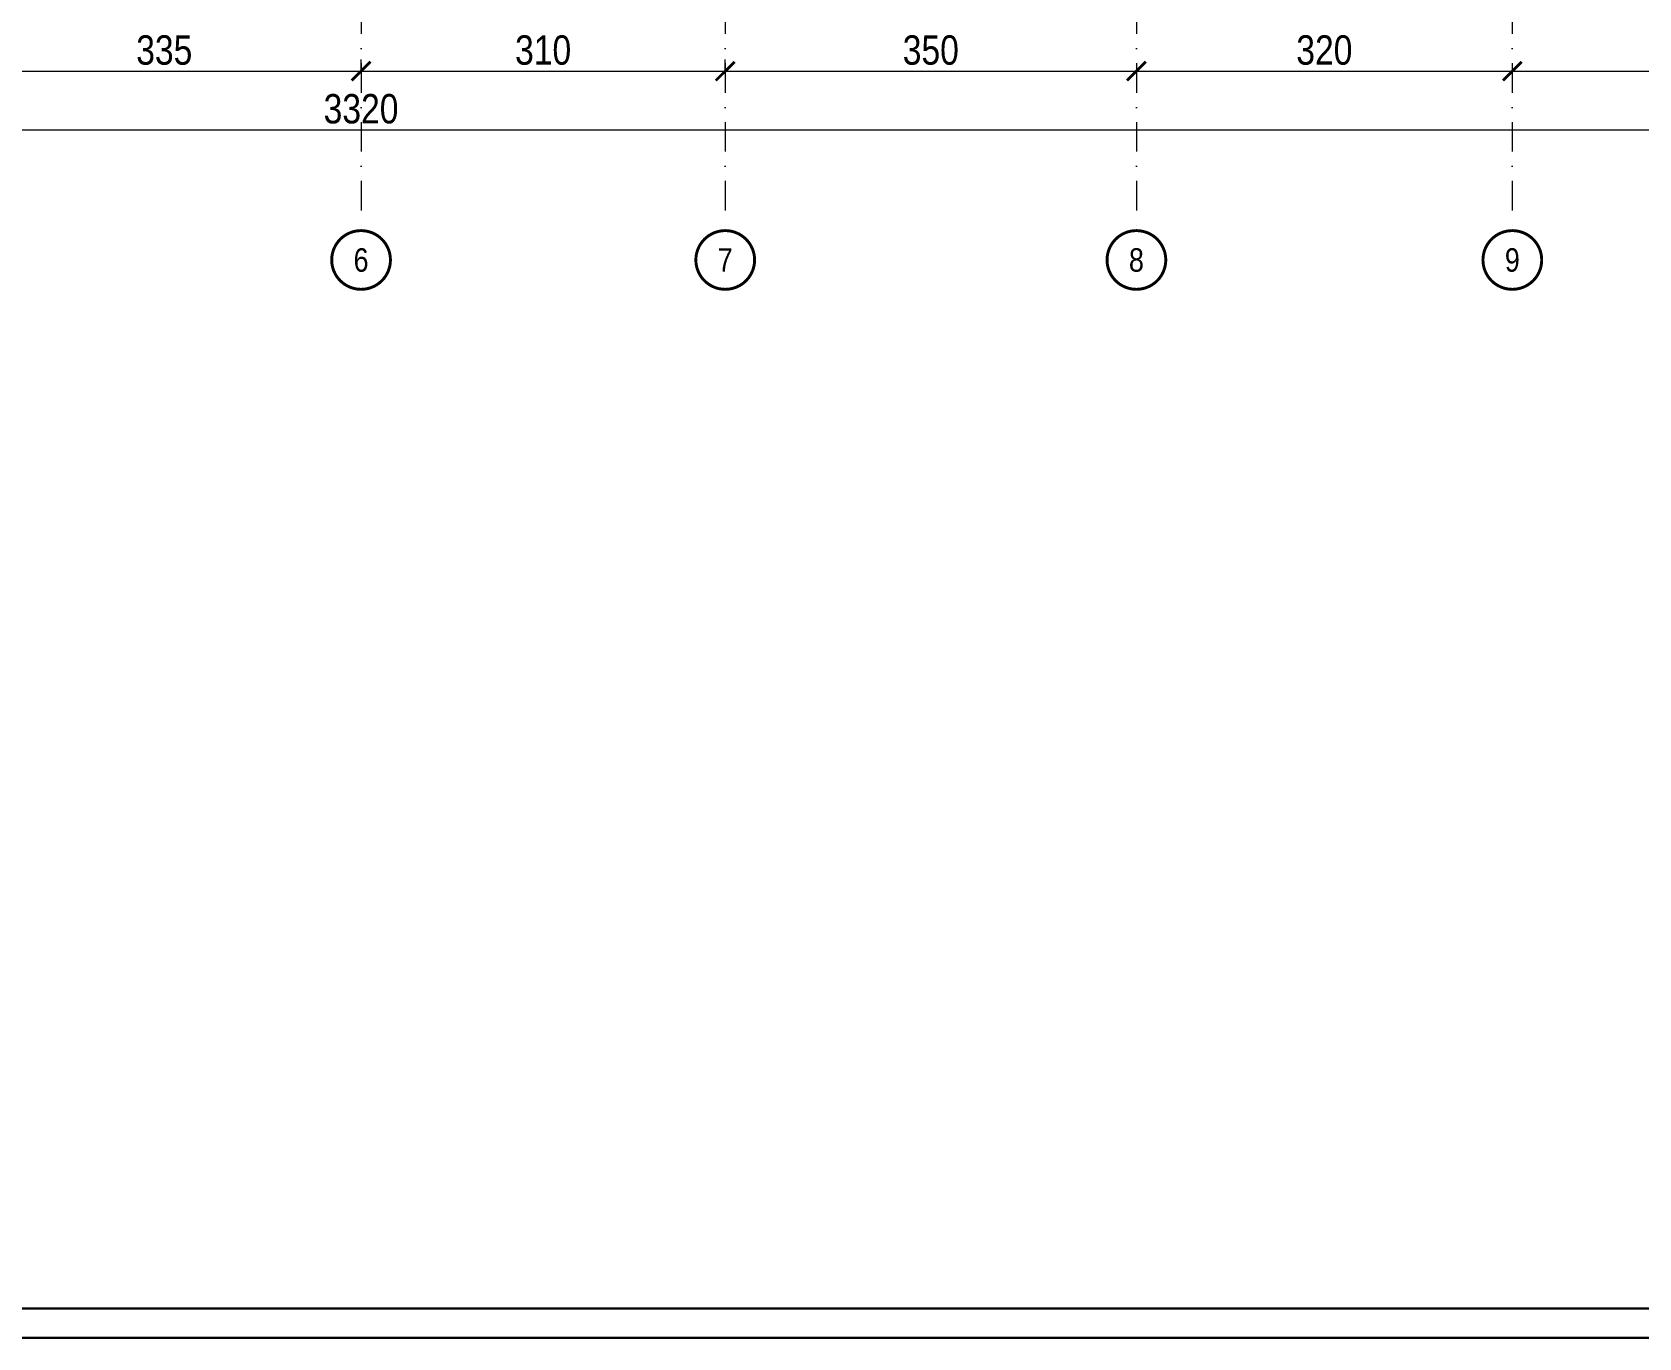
# Model space of a CAD drawing. Header units: centimetres. Extents: x 6300 to 11550, y 0 to 5300.
# Drawn here: x 8410 to 9778, y 0 to 1112 of the extents above; entities that cross this region are included whole.
import ezdxf
from ezdxf.enums import TextEntityAlignment as Align
from ezdxf.xclip import XClip

# ---------------------------------------------------------------- set-up
doc = ezdxf.new("R2010")
doc.units = ezdxf.units.CM
doc.header["$LTSCALE"] = 100
doc.header["$XCLIPFRAME"] = 0
doc.linetypes.add('D BLOK_AKS_NK$0$DASHDOT2', pattern=[0.5, 0.25, -0.125, 0, -0.125])
for name, color, linetype, lineweight in [('D BLOK_AKS_NK$0$MYD - AKS', 8, 'D BLOK_AKS_NK$0$DASHDOT2', 15), ('D BLOK_AKS_NK$0$MYD - AKS-NO', 7, 'Continuous', 20), ('D BLOK_AKS_NK$0$MYD - DIM-DIS', 2, 'Continuous', 20), ('MYD - LEJAND', 7, 'Continuous', 30), ('MYD - TEXT-LEJAND', 252, 'Continuous', 25)]:
    doc.layers.add(name, color=color, linetype=linetype, lineweight=lineweight)
for name, color, linetype, plot in [('D BLOK_AKS_NK$0$MYD - NO-PLOT', 60, 'Continuous', False), ('D BLOK_KESİT ÇİZGİSİ$0$MYD - NO-PLOT', 60, 'Continuous', False), ('D BLOK_MERDİVEN_NK$0$MYD - NO-PLOT', 60, 'Continuous', False), ('D BLOK_STA_NK$0$MYD - NO-PLOT', 60, 'Continuous', False), ('D BLOK_ZK$0$MYD - NO-PLOT', 60, 'Continuous', False)]:
    doc.layers.add(name, color=color, linetype=linetype, plot=plot)
doc.styles.add('ARIEL TUR', font='arial.ttf', dxfattribs={"height": 20})
doc.styles.add('D BLOK_AKS_NK$0$MYD_2.50mm', font='ARIALN.TTF', dxfattribs={"height": 25})
doc.styles.add('D BLOK_AKS_NK$0$MYD_4.00mm', font='ARIALN.TTF', dxfattribs={"height": 40})
doc.styles.get("Standard").update_dxf_attribs({"font": 'arial.ttf'})
doc.dimstyles.new('D BLOK_AKS_NK$0$MYD_DIM100', dxfattribs={"dimscale": 0, "dimtxt": 25, "dimasz": 16, "dimexe": 10, "dimexo": 0, "dimgap": 5, "dimtad": 1, "dimdec": 1, "dimrnd": 0.5, "dimzin": 12, "dimdsep": 46, "dimtxsty": 'D BLOK_AKS_NK$0$MYD_2.50mm', "dimblk": 'D BLOK_AKS_NK$0$_ARCHTICK', "dimcen": 0.09, "dimdle": 10, "dimclrd": 256, "dimclre": 256, "dimclrt": 256, "dimadec": 0, "dimazin": 0, "dimtfac": 1, "dimtdec": 1, "dimtix": 1, "dimtofl": 0, "dimtmove": 2, "dimatfit": 1, "dimldrblk": 'D BLOK_AKS_NK$0$_ARCHTICK', "dimfxl": 60, "dimfxlon": 1, "dimtolj": 1, "dimtzin": 0, "dimlwd": -1, "dimlwe": -1, "dimarcsym": 0})

# ---------------------------------------------------------------- blocks, each defined once
blk = doc.blocks.new('*U62')
at = {"layer": 'MYD - LEJAND'}
for points in [[(0, 0), (0, 10600), (10500, 10600), (10500, 0)], [(50, 50), (50, 10550), (10450, 10550), (10450, 50)]]:
    blk.add_lwpolyline(points, close=True, dxfattribs=at)
at = {"layer": 'MYD - TEXT-LEJAND', "color": 7, "style": 'ARIEL TUR', "width": 0.8}
for tag, height, p in [('SEMA_ADI', 30, (9470, 2400)), ('PROJE_ADI', 20, (9670, 1156.9)), ('PROJE_NO', 20, (9670, 1075)), ('ISVEREN', 20, (9670, 1025)), ('CIZEN-1', 20, (9670, 935)), ('CIZEN-2', 20, (9670, 885)), ('KONTROL', 20, (9670, 835)), ('TARIH', 20, (9670, 785)), ('ÖLÇEK', 20, (9670, 735))]:
    blk.add_attdef(tag, text='', height=height, dxfattribs=at).set_placement(p, align=Align.MIDDLE_LEFT)
at = {"layer": 'MYD - TEXT-LEJAND', "color": 5, "ltscale": 0.1, "width": 0.8}
for tag, p in [('PAFTAADI1', (9950, 520.3)), ('PAFTAADI2', (9950, 470.3))]:
    blk.add_attdef(tag, text='', height=40.5, dxfattribs=at).set_placement(p, align=Align.MIDDLE_CENTER)
at = {"layer": 'MYD - TEXT-LEJAND', "color": 7, "style": 'ARIEL TUR', "width": 0.8}
blk.add_attdef('PAFTANO', text='', height=80, dxfattribs=at).set_placement((9950, 160), align=Align.MIDDLE_CENTER)
blk = doc.blocks.new('*U135')
at = {"layer": 'D BLOK_ZK$0$MYD - NO-PLOT'}
blk.add_lwpolyline([(50, 50), (50, 8850), (10450, 8850), (10450, 50)], close=True, dxfattribs=at)
blk = doc.blocks.new('D BLOK_MERDİVEN_NK')
at = {"layer": 'D BLOK_MERDİVEN_NK$0$MYD - NO-PLOT'}
blk.add_lwpolyline([(4725, 25), (25, 25), (25, 4425), (4725, 4425)], close=True, dxfattribs=at)
blk = doc.blocks.new('D BLOK_STA_NK')
at = {"layer": 'D BLOK_STA_NK$0$MYD - NO-PLOT'}
blk.add_lwpolyline([(25, 4425), (4725, 4425), (4725, 25), (25, 25)], close=True, dxfattribs=at)
blk = doc.blocks.new('D BLOK_AKS_NK$0$TAG_AKS')
at = {"layer": 'D BLOK_AKS_NK$0$MYD - AKS-NO', "const_width": 5}
blk.add_lwpolyline([(0, 100, -1), (0, 0, -1)], format="xyb", close=True, dxfattribs=at)
at = {"layer": 'D BLOK_AKS_NK$0$MYD - AKS-NO', "color": 3, "style": 'D BLOK_AKS_NK$0$MYD_4.00mm'}
blk.add_attdef('AKS', text='', height=40, dxfattribs=at).set_placement((0, 50), align=Align.MIDDLE_CENTER)
blk = doc.blocks.new('D BLOK_AKS_NK$0$_ARCHTICK')
at = {"color": 0, "linetype": 'ByBlock', "const_width": 0.15}
blk.add_lwpolyline([(-0.5, -0.5), (0.5, 0.5)], dxfattribs=at)
blk = doc.blocks.new('*D531')
at = {"layer": 'D BLOK_AKS_NK$0$MYD - DIM-DIS', "transparency": 16777216}
for p, q in [((720.1, 1028.7), (4060.1, 1028.7)), ((730.1, 1028.7), (730.1, 1038.7)), ((4050.1, 1028.7), (4050.1, 1038.7))]:
    blk.add_line(p, q, dxfattribs=at)
at = {"layer": 'Defpoints', "color": 0, "transparency": 16777216}
for p in [(730.1, 1028.7), (4050.1, 1028.7), (4050.1, 1028.7)]:
    blk.add_point(p, dxfattribs=at)
at = {"layer": 'D BLOK_AKS_NK$0$MYD - DIM-DIS', "transparency": 16777216, "xscale": 16, "yscale": 16, "zscale": 16, "rotation": 180}
blk.add_blockref('D BLOK_AKS_NK$0$_ARCHTICK', (730.1, 1028.7), dxfattribs=at)
at = {"layer": 'D BLOK_AKS_NK$0$MYD - DIM-DIS', "transparency": 16777216, "xscale": 16, "yscale": 16, "zscale": 16}
blk.add_blockref('D BLOK_AKS_NK$0$_ARCHTICK', (4050.1, 1028.7), dxfattribs=at)
at = {"layer": 'D BLOK_AKS_NK$0$MYD - DIM-DIS', "transparency": 16777216, "insert": (2390.1, 1046.5), "char_height": 25, "attachment_point": 5, "style": 'D BLOK_AKS_NK$0$MYD_2.50mm'}
blk.add_mtext('\\A1;3320', dxfattribs=at)
blk = doc.blocks.new('*D536')
at = {"layer": 'D BLOK_AKS_NK$0$MYD - DIM-DIS', "transparency": 16777216}
for p, q in [((2055.1, 1078.7), (2055.1, 1088.7)), ((2390.1, 1078.7), (2390.1, 1088.7)), ((2045.1, 1078.7), (2400.1, 1078.7))]:
    blk.add_line(p, q, dxfattribs=at)
at = {"layer": 'Defpoints', "color": 0, "transparency": 16777216}
for p in [(2055.1, 1078.7), (2390.1, 1078.7), (2390.1, 1078.7)]:
    blk.add_point(p, dxfattribs=at)
at = {"layer": 'D BLOK_AKS_NK$0$MYD - DIM-DIS', "transparency": 16777216, "xscale": 16, "yscale": 16, "zscale": 16, "rotation": 180}
blk.add_blockref('D BLOK_AKS_NK$0$_ARCHTICK', (2055.1, 1078.7), dxfattribs=at)
at = {"layer": 'D BLOK_AKS_NK$0$MYD - DIM-DIS', "transparency": 16777216, "xscale": 16, "yscale": 16, "zscale": 16}
blk.add_blockref('D BLOK_AKS_NK$0$_ARCHTICK', (2390.1, 1078.7), dxfattribs=at)
at = {"layer": 'D BLOK_AKS_NK$0$MYD - DIM-DIS', "transparency": 16777216, "insert": (2222.6, 1096.5), "char_height": 25, "attachment_point": 5, "style": 'D BLOK_AKS_NK$0$MYD_2.50mm'}
blk.add_mtext('\\A1;335', dxfattribs=at)
blk = doc.blocks.new('*D537')
at = {"layer": 'D BLOK_AKS_NK$0$MYD - DIM-DIS', "transparency": 16777216}
for p, q in [((2690.1, 1078.7), (3060.1, 1078.7)), ((2700.1, 1078.7), (2700.1, 1068.7)), ((3050.1, 1078.7), (3050.1, 1068.7))]:
    blk.add_line(p, q, dxfattribs=at)
at = {"layer": 'Defpoints', "color": 0, "transparency": 16777216}
for p in [(2700.1, 1078.7), (3050.1, 1078.7), (3050.1, 1078.7)]:
    blk.add_point(p, dxfattribs=at)
at = {"layer": 'D BLOK_AKS_NK$0$MYD - DIM-DIS', "transparency": 16777216, "xscale": 16, "yscale": 16, "zscale": 16, "rotation": 180}
blk.add_blockref('D BLOK_AKS_NK$0$_ARCHTICK', (2700.1, 1078.7), dxfattribs=at)
at = {"layer": 'D BLOK_AKS_NK$0$MYD - DIM-DIS', "transparency": 16777216, "xscale": 16, "yscale": 16, "zscale": 16}
blk.add_blockref('D BLOK_AKS_NK$0$_ARCHTICK', (3050.1, 1078.7), dxfattribs=at)
at = {"layer": 'D BLOK_AKS_NK$0$MYD - DIM-DIS', "transparency": 16777216, "insert": (2875.1, 1096.5), "char_height": 25, "attachment_point": 5, "style": 'D BLOK_AKS_NK$0$MYD_2.50mm'}
blk.add_mtext('\\A1;350', dxfattribs=at)
blk = doc.blocks.new('*D538')
at = {"layer": 'D BLOK_AKS_NK$0$MYD - DIM-DIS', "transparency": 16777216}
for p, q in [((3040.1, 1078.7), (3380.1, 1078.7)), ((3050.1, 1078.7), (3050.1, 1068.7)), ((3370.1, 1078.7), (3370.1, 1068.7))]:
    blk.add_line(p, q, dxfattribs=at)
at = {"layer": 'Defpoints', "color": 0, "transparency": 16777216}
for p in [(3050.1, 1078.7), (3370.1, 1078.7), (3370.1, 1078.7)]:
    blk.add_point(p, dxfattribs=at)
at = {"layer": 'D BLOK_AKS_NK$0$MYD - DIM-DIS', "transparency": 16777216, "xscale": 16, "yscale": 16, "zscale": 16, "rotation": 180}
blk.add_blockref('D BLOK_AKS_NK$0$_ARCHTICK', (3050.1, 1078.7), dxfattribs=at)
at = {"layer": 'D BLOK_AKS_NK$0$MYD - DIM-DIS', "transparency": 16777216, "xscale": 16, "yscale": 16, "zscale": 16}
blk.add_blockref('D BLOK_AKS_NK$0$_ARCHTICK', (3370.1, 1078.7), dxfattribs=at)
at = {"layer": 'D BLOK_AKS_NK$0$MYD - DIM-DIS', "transparency": 16777216, "insert": (3210.1, 1096.5), "char_height": 25, "attachment_point": 5, "style": 'D BLOK_AKS_NK$0$MYD_2.50mm'}
blk.add_mtext('\\A1;320', dxfattribs=at)
blk = doc.blocks.new('*D555')
at = {"layer": 'D BLOK_AKS_NK$0$MYD - DIM-DIS', "transparency": 16777216}
for p, q in [((2390.1, 1078.7), (2390.1, 1088.7)), ((2700.1, 1078.7), (2700.1, 1088.7)), ((2380.1, 1078.7), (2710.1, 1078.7))]:
    blk.add_line(p, q, dxfattribs=at)
at = {"layer": 'Defpoints', "color": 0, "transparency": 16777216}
for p in [(2390.1, 1078.7), (2700.1, 1078.7), (2700.1, 1078.7)]:
    blk.add_point(p, dxfattribs=at)
at = {"layer": 'D BLOK_AKS_NK$0$MYD - DIM-DIS', "transparency": 16777216, "xscale": 16, "yscale": 16, "zscale": 16, "rotation": 180}
blk.add_blockref('D BLOK_AKS_NK$0$_ARCHTICK', (2390.1, 1078.7), dxfattribs=at)
at = {"layer": 'D BLOK_AKS_NK$0$MYD - DIM-DIS', "transparency": 16777216, "xscale": 16, "yscale": 16, "zscale": 16}
blk.add_blockref('D BLOK_AKS_NK$0$_ARCHTICK', (2700.1, 1078.7), dxfattribs=at)
at = {"layer": 'D BLOK_AKS_NK$0$MYD - DIM-DIS', "transparency": 16777216, "insert": (2545.1, 1096.5), "char_height": 25, "attachment_point": 5, "style": 'D BLOK_AKS_NK$0$MYD_2.50mm'}
blk.add_mtext('\\A1;310', dxfattribs=at)
blk = doc.blocks.new('*D556')
at = {"layer": 'D BLOK_AKS_NK$0$MYD - DIM-DIS', "transparency": 16777216}
for p, q in [((3360.1, 1078.7), (3745.1, 1078.7)), ((3370.1, 1078.7), (3370.1, 1068.7)), ((3735.1, 1078.7), (3735.1, 1068.7))]:
    blk.add_line(p, q, dxfattribs=at)
at = {"layer": 'Defpoints', "color": 0, "transparency": 16777216}
for p in [(3370.1, 1078.7), (3735.1, 1078.7), (3735.1, 1078.7)]:
    blk.add_point(p, dxfattribs=at)
at = {"layer": 'D BLOK_AKS_NK$0$MYD - DIM-DIS', "transparency": 16777216, "xscale": 16, "yscale": 16, "zscale": 16, "rotation": 180}
blk.add_blockref('D BLOK_AKS_NK$0$_ARCHTICK', (3370.1, 1078.7), dxfattribs=at)
at = {"layer": 'D BLOK_AKS_NK$0$MYD - DIM-DIS', "transparency": 16777216, "xscale": 16, "yscale": 16, "zscale": 16}
blk.add_blockref('D BLOK_AKS_NK$0$_ARCHTICK', (3735.1, 1078.7), dxfattribs=at)
at = {"layer": 'D BLOK_AKS_NK$0$MYD - DIM-DIS', "transparency": 16777216, "insert": (3552.6, 1096.5), "char_height": 25, "attachment_point": 5, "style": 'D BLOK_AKS_NK$0$MYD_2.50mm'}
blk.add_mtext('\\A1;365', dxfattribs=at)
blk = doc.blocks.new('*U563')
at = {"layer": 'D BLOK_KESİT ÇİZGİSİ$0$MYD - NO-PLOT'}
blk.add_lwpolyline([(50, 50), (50, 8850), (10450, 8850), (10450, 50)], close=True, dxfattribs=at)
blk = doc.blocks.new('D BLOK_KESİT ÇİZGİSİ')
at = {"layer": 'D BLOK_KESİT ÇİZGİSİ$0$MYD - NO-PLOT', "xscale": 0.5, "yscale": 0.5, "zscale": 0.5}
blk.add_blockref('*U563', (0, 0), dxfattribs=at)
blk = doc.blocks.new('D BLOK_AKS_NK')
at = {"layer": 'D BLOK_AKS_NK$0$MYD - AKS'}
for points in [[(2390.11, 3540.24), (2390.11, 942.88)], [(2700.11, 3540.24), (2700.11, 942.88)], [(3050.11, 3540.24), (3050.11, 942.88)], [(3370.11, 3540.24), (3370.11, 942.88)]]:
    blk.add_lwpolyline(points, dxfattribs=at)
at = {"layer": 'D BLOK_AKS_NK$0$MYD - NO-PLOT'}
blk.add_lwpolyline([(25, 4425), (4725, 4425), (4725, 25), (25, 25)], close=True, dxfattribs=at)
ref = blk.add_blockref('D BLOK_AKS_NK$0$TAG_AKS', (2390.11, 892.88), dxfattribs=dict(xscale=0.5, yscale=0.5, zscale=0.5))
ref.add_attrib('AKS', '6', dxfattribs={"layer": 'D BLOK_AKS_NK$0$MYD - AKS-NO', "color": 3, "linetype": 'ByBlock', "height": 20, "style": 'D BLOK_AKS_NK$0$MYD_4.00mm'}).set_placement((2390.11, 917.88), align=Align.MIDDLE_CENTER)
ref = blk.add_blockref('D BLOK_AKS_NK$0$TAG_AKS', (2700.11, 892.88), dxfattribs=dict(xscale=0.5, yscale=0.5, zscale=0.5))
ref.add_attrib('AKS', '7', dxfattribs={"layer": 'D BLOK_AKS_NK$0$MYD - AKS-NO', "color": 3, "linetype": 'ByBlock', "height": 20, "style": 'D BLOK_AKS_NK$0$MYD_4.00mm'}).set_placement((2700.11, 917.88), align=Align.MIDDLE_CENTER)
ref = blk.add_blockref('D BLOK_AKS_NK$0$TAG_AKS', (3050.11, 892.88), dxfattribs=dict(xscale=0.5, yscale=0.5, zscale=0.5))
ref.add_attrib('AKS', '8', dxfattribs={"layer": 'D BLOK_AKS_NK$0$MYD - AKS-NO', "color": 3, "linetype": 'ByBlock', "height": 20, "style": 'D BLOK_AKS_NK$0$MYD_4.00mm'}).set_placement((3050.11, 917.88), align=Align.MIDDLE_CENTER)
ref = blk.add_blockref('D BLOK_AKS_NK$0$TAG_AKS', (3370.11, 892.88), dxfattribs=dict(xscale=0.5, yscale=0.5, zscale=0.5))
ref.add_attrib('AKS', '9', dxfattribs={"layer": 'D BLOK_AKS_NK$0$MYD - AKS-NO', "color": 3, "linetype": 'ByBlock', "height": 20, "style": 'D BLOK_AKS_NK$0$MYD_4.00mm'}).set_placement((3370.11, 917.88), align=Align.MIDDLE_CENTER)
at = {"layer": 'D BLOK_AKS_NK$0$MYD - DIM-DIS'}
for base, p1, p2, picture, middle in [((2390.11, 1078.74), (2055.11, 1078.74), (2390.11, 1078.74), '*D536', (2222.61, 1096.51)), ((2700.11, 1078.74), (2390.11, 1078.74), (2700.11, 1078.74), '*D555', (2545.11, 1096.51)), ((3050.11, 1078.74), (2700.11, 1078.74), (3050.11, 1078.74), '*D537', (2875.11, 1096.51)), ((3370.11, 1078.74), (3050.11, 1078.74), (3370.11, 1078.74), '*D538', (3210.11, 1096.51)), ((3735.11, 1078.74), (3370.11, 1078.74), (3735.11, 1078.74), '*D556', (3552.61, 1096.51)), ((4050.11, 1028.74), (730.11, 1028.74), (4050.11, 1028.74), '*D531', (2390.11, 1046.51))]:
    dim = blk.add_linear_dim(base=base, p1=p1, p2=p2, dimstyle='D BLOK_AKS_NK$0$MYD_DIM100', override={"dimscale": 1}, dxfattribs=at)
    dim.commit()
    dim.dimension.update_dxf_attribs({"geometry": picture, "text_midpoint": middle})
blk = doc.blocks.new('D BLOK_ZK')
for name in ['D BLOK_KESİT ÇİZGİSİ', 'D BLOK_AKS_NK']:
    blk.add_blockref(name, (0, 0))
at = {"layer": 'D BLOK_ZK$0$MYD - NO-PLOT', "xscale": 0.5, "yscale": 0.5, "zscale": 0.5}
blk.add_blockref('*U135', (0, 0), dxfattribs=at)
blk.add_blockref('D BLOK_MERDİVEN_NK', (0, 0))
blk.add_blockref('D BLOK_STA_NK', (0, 0))

msp = doc.modelspace()

# ---------------------------------------------------------------- block references
ref = msp.add_blockref('D BLOK_ZK', (6300, 0))
XClip(ref).set_block_clipping_path([(24.9999999999, 25.0000000598), (4724.9999999999, 4424.0000000001)])

# ---------------------------------------------------------------- next in the draw order: block references
at = {"layer": 'MYD - LEJAND', "xscale": 0.4999999999999999, "yscale": 0.4999999999999999, "zscale": 0.4999999999999999}
msp.add_blockref('*U62', (6300, 0), dxfattribs=at)

doc.saveas('drawing.dxf')
